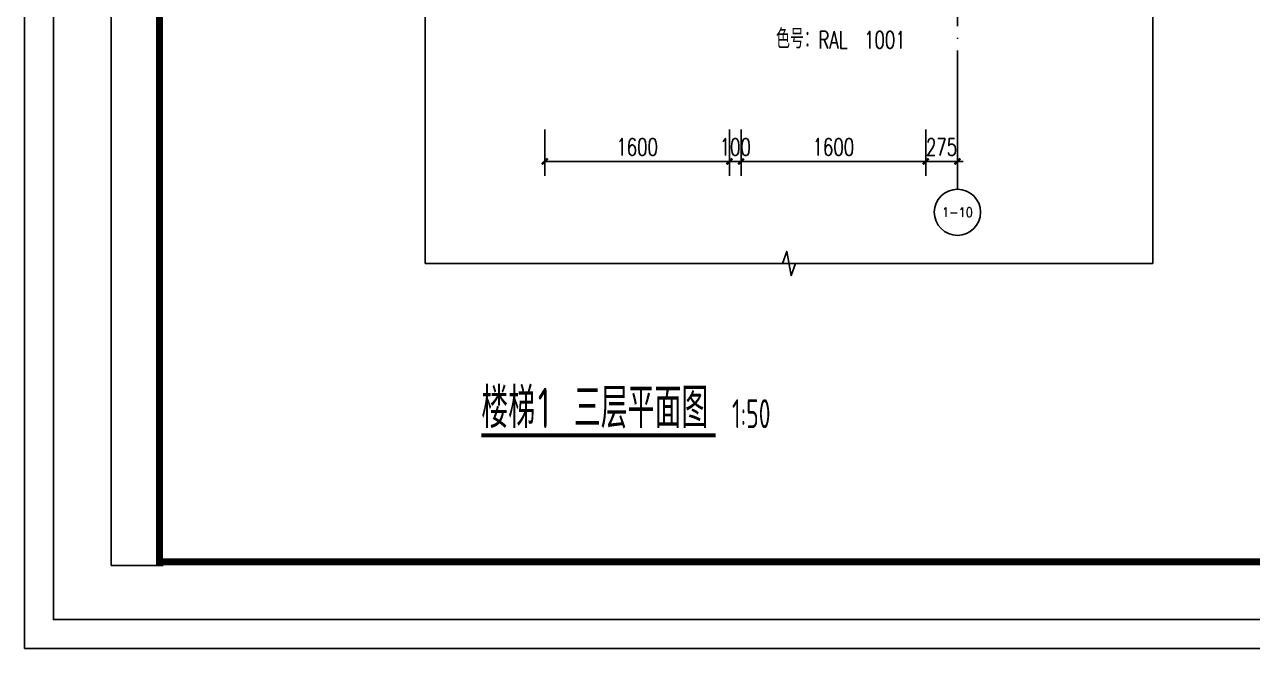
# Model space of a CAD drawing. Header units: millimetres. Extents: x -1048436 to -185795, y -983427 to 400387.
# Drawn here: x -621469 to -610831, y -688850 to -683444 of the extents above; entities that cross this region are included whole.
import ezdxf
from ezdxf.enums import TextEntityAlignment as Align

# ---------------------------------------------------------------- set-up
doc = ezdxf.new("R2010")
doc.units = ezdxf.units.MM
doc.header["$LTSCALE"] = 500
doc.linetypes.add('DOTE', pattern=[2.42, 2, -0.2, 0.02, -0.2])
for name, color, linetype in [('C-SHET-TTLB', 11, 'Continuous'), ('PUB_DIM', 3, 'Continuous'), ('PUB_TEXT', 7, 'Continuous'), ('建-文字', 4, 'Continuous'), ('建-符号', 13, 'Continuous'), ('建-轴线', 16, 'DOTE')]:
    doc.layers.add(name, color=color, linetype=linetype)
doc.styles.add('_TCH_AXIS', font='COMPLEX', dxfattribs={"bigfont": 'GBCBIG'})
doc.styles.add('_TCH_DIM', font='SIMPLEX', dxfattribs={"bigfont": 'GBCBIG'})
doc.styles.add('_TCH_DIM_T3', font='SIMPLEX', dxfattribs={"width": 0.705882, "bigfont": 'GBCBIG'})
doc.styles.add('ECADI', font='hzs.shx', dxfattribs={"width": 0.7, "bigfont": 'hztxt.shx'})
doc.styles.add('XD2008', font='xd-hzs.shx', dxfattribs={"width": 0.7, "bigfont": 'xd-hztxt.shx'})
doc.dimstyles.new('_TCH_ARCH&&50', dxfattribs={"dimtxt": 148.75, "dimasz": 50, "dimexe": 125, "dimexo": 150, "dimgap": 50, "dimtad": 1, "dimdec": 0, "dimzin": 0, "dimdsep": 46, "dimtxsty": '_TCH_DIM_T3', "dimblk": 'ARCHTICK', "dimcen": 0.09, "dimclrt": 7, "dimazin": 2, "dimtfac": 1, "dimtdec": 0, "dimtix": 1, "dimtmove": 2, "dimatfit": 3, "dimldrblk": 'ARCHTICK', "dimfxl": 1, "dimtolj": 1, "dimtzin": 0, "dimarcsym": 0})

# ---------------------------------------------------------------- blocks, each defined once
blk = doc.blocks.new('集团图框A1')
at = {"layer": 'C-SHET-TTLB'}
for p in [(259.85, -109.93), (268.85, -685.13)]:
    blk.add_line(p, (259.85, -685.13), dxfattribs=at)
for points in [[(1095.85, -95.53), (1095.85, -699.53), (244.85, -699.53), (244.85, -95.53)], [(1090.85, -100.53), (1090.85, -694.53), (249.85, -694.53), (249.85, -100.53)]]:
    blk.add_lwpolyline(points, close=True, dxfattribs=at)
at = {"layer": 'C-SHET-TTLB', "const_width": 1.2}
blk.add_lwpolyline([(268.25, -110.53), (1080.85, -110.53), (1080.85, -684.53), (268.25, -684.53)], close=True, dxfattribs=at)
at = {"color": 2, "style": 'ECADI', "width": 0.7}
for tag, p in [('序号1', (1009.72, -381.88)), ('记要1', (1037.92, -381.9)), ('日期1', (1073.26, -381.71)), ('序号2', (1009.72, -387.77)), ('记要2', (1037.92, -387.79)), ('日期2', (1073.26, -387.6)), ('序号3', (1009.72, -393.63)), ('记要3', (1037.92, -393.65)), ('日期3', (1073.26, -393.46)), ('序号4', (1009.72, -399.51)), ('记要4', (1037.92, -399.53)), ('日期4', (1073.26, -399.35)), ('合作设计单位', (1042.53, -542.75)), ('审定人', (1041.84, -561.74)), ('审核人', (1041.84, -571.23)), ('设计总负责人', (1041.84, -580.99)), ('专业负责人', (1041.84, -591.72)), ('校对人', (1041.84, -601.96)), ('设计人', (1041.84, -611.83)), ('建设单位上', (1044.38, -619.93)), ('建设单位中', (1044.38, -623.89)), ('建设单位下', (1044.38, -627.74)), ('项目名称上', (1044.35, -632.3)), ('项目名称中', (1044.35, -636.38)), ('项目名称下', (1044.35, -640.33)), ('子项', (1043.59, -646.93)), ('图名上', (1044.47, -653.59)), ('图名中', (1044.47, -657.5)), ('图名下', (1044.47, -661.62)), ('工程编号', (1027.1, -667.58)), ('阶段', (1063.92, -667.61)), ('比例', (1025.96, -674.19)), ('专业', (1063.72, -673.97)), ('日期', (1026.1, -680.73)), ('图别、图号', (1066.05, -680.84))]:
    blk.add_attdef(tag, text='', height=3.5, dxfattribs=at).set_placement(p, align=Align.MIDDLE)
blk = doc.blocks.new('A1')
blk.add_blockref('集团图框A1', (-609654.51, -640037.88))
blk = doc.blocks.new('_ArchTick')
at = {"color": 0, "linetype": 'ByBlock', "const_width": 0.4}
blk.add_lwpolyline([(-0.5, -0.5), (0.5, 0.5)], dxfattribs=at)
blk = doc.blocks.new('*D2516')
at = {"layer": 'Defpoints', "color": 0, "transparency": 16777216}
for p in [(-613662, -684202), (-613387, -684202), (-613387, -684630)]:
    blk.add_point(p, dxfattribs=at)
at = {"layer": 'PUB_DIM', "color": 0, "lineweight": -2, "transparency": 16777216}
for p, q in [((-613662, -684352), (-613662, -684755)), ((-613387, -684352), (-613387, -684755)), ((-613662, -684630), (-613712, -684630)), ((-613662, -684630), (-613387, -684630)), ((-613387, -684630), (-613337, -684630))]:
    blk.add_line(p, q, dxfattribs=at)
at = {"layer": 'PUB_DIM', "color": 0, "lineweight": -2, "transparency": 16777216, "xscale": 50, "yscale": 50, "zscale": 50}
blk.add_blockref('_ArchTick', (-613662, -684630), dxfattribs=at)
at = {"layer": 'PUB_DIM', "color": 0, "lineweight": -2, "transparency": 16777216, "xscale": 50, "yscale": 50, "zscale": 50, "rotation": 180}
blk.add_blockref('_ArchTick', (-613387, -684630), dxfattribs=at)
at = {"layer": 'PUB_DIM', "color": 7, "transparency": 16777216, "insert": (-613525, -684505), "char_height": 148.8, "attachment_point": 5, "style": '_TCH_DIM_T3'}
blk.add_mtext('\\A1;275', dxfattribs=at)
blk = doc.blocks.new('*D2517')
at = {"layer": 'Defpoints', "color": 0, "transparency": 16777216}
for p in [(-615262, -684202), (-613662, -684202), (-613662, -684630)]:
    blk.add_point(p, dxfattribs=at)
at = {"layer": 'PUB_DIM', "color": 0, "lineweight": -2, "transparency": 16777216}
for p, q in [((-615262, -684352), (-615262, -684755)), ((-613662, -684352), (-613662, -684755)), ((-615262, -684630), (-613662, -684630))]:
    blk.add_line(p, q, dxfattribs=at)
at = {"layer": 'PUB_DIM', "color": 0, "lineweight": -2, "transparency": 16777216, "xscale": 50, "yscale": 50, "zscale": 50, "rotation": 180}
blk.add_blockref('_ArchTick', (-615262, -684630), dxfattribs=at)
at = {"layer": 'PUB_DIM', "color": 0, "lineweight": -2, "transparency": 16777216, "xscale": 50, "yscale": 50, "zscale": 50}
blk.add_blockref('_ArchTick', (-613662, -684630), dxfattribs=at)
at = {"layer": 'PUB_DIM', "color": 7, "transparency": 16777216, "insert": (-614462, -684505), "char_height": 148.8, "attachment_point": 5, "style": '_TCH_DIM_T3'}
blk.add_mtext('\\A1;1600', dxfattribs=at)
blk = doc.blocks.new('*D2518')
at = {"layer": 'Defpoints', "color": 0, "transparency": 16777216}
for p in [(-615362, -684202), (-615262, -684202), (-615262, -684630)]:
    blk.add_point(p, dxfattribs=at)
at = {"layer": 'PUB_DIM', "color": 0, "lineweight": -2, "transparency": 16777216}
for p, q in [((-615362, -684352), (-615362, -684755)), ((-615262, -684352), (-615262, -684755)), ((-615362, -684630), (-615412, -684630)), ((-615362, -684630), (-615262, -684630)), ((-615262, -684630), (-615212, -684630))]:
    blk.add_line(p, q, dxfattribs=at)
at = {"layer": 'PUB_DIM', "color": 0, "lineweight": -2, "transparency": 16777216, "xscale": 50, "yscale": 50, "zscale": 50}
blk.add_blockref('_ArchTick', (-615362, -684630), dxfattribs=at)
at = {"layer": 'PUB_DIM', "color": 0, "lineweight": -2, "transparency": 16777216, "xscale": 50, "yscale": 50, "zscale": 50, "rotation": 180}
blk.add_blockref('_ArchTick', (-615262, -684630), dxfattribs=at)
at = {"layer": 'PUB_DIM', "color": 7, "transparency": 16777216, "insert": (-615312, -684505), "char_height": 148.8, "attachment_point": 5, "style": '_TCH_DIM_T3'}
blk.add_mtext('\\A1;100', dxfattribs=at)
blk = doc.blocks.new('*D2519')
at = {"layer": 'Defpoints', "color": 0, "transparency": 16777216}
for p in [(-616962, -684202), (-615362, -684202), (-615362, -684630)]:
    blk.add_point(p, dxfattribs=at)
at = {"layer": 'PUB_DIM', "color": 0, "lineweight": -2, "transparency": 16777216}
for p, q in [((-616962, -684352), (-616962, -684755)), ((-615362, -684352), (-615362, -684755)), ((-616962, -684630), (-615362, -684630))]:
    blk.add_line(p, q, dxfattribs=at)
at = {"layer": 'PUB_DIM', "color": 0, "lineweight": -2, "transparency": 16777216, "xscale": 50, "yscale": 50, "zscale": 50, "rotation": 180}
blk.add_blockref('_ArchTick', (-616962, -684630), dxfattribs=at)
at = {"layer": 'PUB_DIM', "color": 0, "lineweight": -2, "transparency": 16777216, "xscale": 50, "yscale": 50, "zscale": 50}
blk.add_blockref('_ArchTick', (-615362, -684630), dxfattribs=at)
at = {"layer": 'PUB_DIM', "color": 7, "transparency": 16777216, "insert": (-616162, -684505), "char_height": 148.8, "attachment_point": 5, "style": '_TCH_DIM_T3'}
blk.add_mtext('\\A1;1600', dxfattribs=at)

msp = doc.modelspace()

# ---------------------------------------------------------------- linework, layer by layer
msp.add_lwpolyline([(-617997.9, -674316.7), (-611694.8, -674316.7), (-611694.8, -685513.9), (-617997.9, -685513.9)], close=True)
at = {"layer": '建-符号'}
for p, q in [((-613387.4, -684668.4), (-613387.4, -684870.6)), ((-617997.9, -685513.9), (-617997.9, -685513.9)), ((-617997.9, -685513.9), (-617997.9, -685513.9))]:
    msp.add_line(p, q, dxfattribs=at)
for points in [[(-617997.9, -685513.9), (-617997.9, -679971.5), (-618102.9, -679933.3), (-617892.9, -679896.3), (-617997.9, -679859), (-617997.9, -674316.7)], [(-611694.8, -674316.7), (-611694.8, -679859), (-611589.8, -679897.3), (-611799.8, -679934.3), (-611694.8, -679971.5), (-611694.8, -685513.9)], [(-611694.8, -685513.9), (-614790.1, -685513.9), (-614828.3, -685618.9), (-614865.3, -685408.9), (-614902.6, -685513.9), (-617997.9, -685513.9)]]:
    msp.add_lwpolyline(points, dxfattribs=at)
at = {"layer": '建-符号', "const_width": 35}
msp.add_lwpolyline([(-617511.6, -687002.6), (-615480.2, -687002.6)], dxfattribs=at)
at = {"layer": '建-符号'}
msp.add_circle((-613387.4, -685070.6), 200, dxfattribs=at)
at = {"layer": '建-轴线'}
msp.add_line((-613387.4, -684668.4), (-613387.4, -674190.4), dxfattribs=at)

# ---------------------------------------------------------------- block references
at = {"xscale": 50, "yscale": 50, "zscale": 50}
msp.add_blockref('A1', (29849014, 31348020.2), dxfattribs=at)

# ---------------------------------------------------------------- texts
at = {"layer": 'PUB_TEXT', "style": '_TCH_DIM'}
msp.add_text('色号：', height=168.79, dxfattribs=at).set_placement((-614959.4, -683650.8))
at = {"layer": 'PUB_TEXT'}
for s, height, style, width, p in [('RAL', 148.75, '_TCH_DIM', 0.705882, (-614590.8, -683650.8)), ('1001', 148.75, '_TCH_DIM', 0.705882, (-614195.8, -683650.8)), ('楼梯', 350, 'XD2008', 0.7, (-617511.6, -686940.9)), ('1', 350, 'XD2008', 0.7, (-617021.6, -686940.9)), ('三层平面图', 350, 'XD2008', 0.7, (-616709.6, -686940.9)), ('1:50', 250, 'XD2008', 0.7, (-615340.2, -686940.9))]:
    msp.add_text(s, height=height, dxfattribs=dict(at, style=style, width=width)).set_placement(p)
at = {"layer": '建-文字', "style": '_TCH_AXIS'}
msp.add_text('1-10', height=80.46, dxfattribs=at).set_placement((-613521.5, -685110.8), (-613253.3, -685110.8), align=Align.FIT)

# ---------------------------------------------------------------- dimensions: what is measured, and where the dimension line sits
at = {"layer": 'PUB_DIM'}
for p1, p2, picture, middle in [((-616962.4, -684201.9), (-615362.4, -684201.9), '*D2519', (-616162.4, -684505.4)), ((-615362.4, -684201.9), (-615262.4, -684201.9), '*D2518', (-615312.4, -684505.4)), ((-615262.4, -684201.9), (-613662.4, -684201.9), '*D2517', (-614462.4, -684505.4)), ((-613662.4, -684201.9), (-613387.4, -684201.9), '*D2516', (-613524.9, -684505.4))]:
    dim = msp.add_aligned_dim(p1=p1, p2=p2, distance=-427.9, dimstyle='_TCH_ARCH&&50', dxfattribs=at)
    dim.commit()
    dim.dimension.update_dxf_attribs({"geometry": picture, "text_midpoint": middle})

doc.saveas('drawing.dxf')
